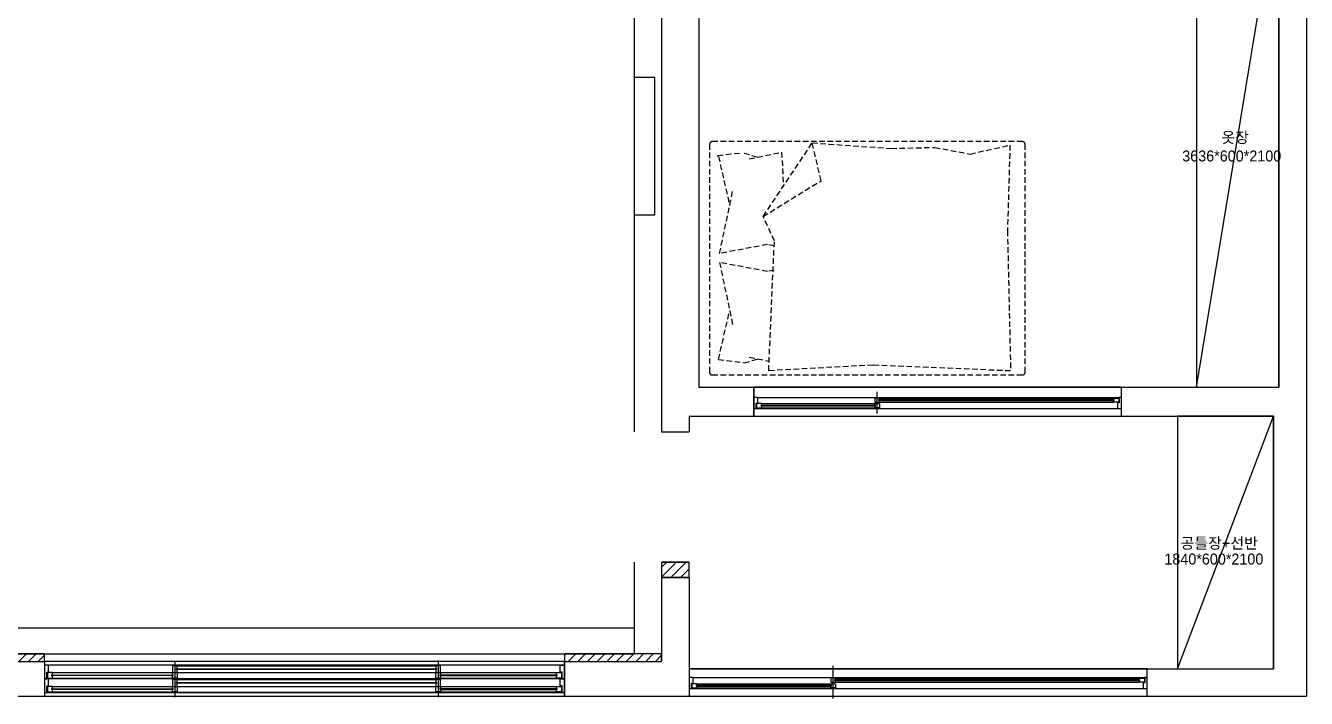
# Model space of a CAD drawing. Header units: inches. Extents: x 4138 to 127072, y -26315 to 43858.
# Drawn here: x 91288 to 100624, y 8609 to 13510 of the extents above; entities that cross this region are included whole.
import ezdxf

# ---------------------------------------------------------------- set-up
doc = ezdxf.new("R2010")
doc.units = ezdxf.units.IN
doc.header["$LTSCALE"] = 50
doc.header["$MEASUREMENT"] = 0
doc.linetypes.add('DH-HID2', pattern=[1.2, 0.8, -0.4])
for name, color, linetype in [('02-WAL', 2, 'Continuous'), ('03-WAL NEW', 3, 'Continuous'), ('04-WIN', 4, 'Continuous'), ('04_FUR', 6, 'Continuous'), ('06-FUR', 6, 'Continuous'), ('06-LIGHT', 4, 'Continuous'), ('FU-FURM', 251, 'DH-HID2'), ('도면층2', 2, 'Continuous'), ('도면층4', 4, 'Continuous')]:
    doc.layers.add(name, color=color, linetype=linetype)
doc.styles.add('코레일둥고', font='Korail_Round_Gothic_Medium.ttf')

msp = doc.modelspace()

# ---------------------------------------------------------------- hatches: boundary and pattern name
at = {"layer": '03-WAL NEW'}
h = msp.add_hatch(dxfattribs=at)
h.set_pattern_fill('_USER', color=256, scale=50, angle=45, pattern_type=0)
h.set_pattern_definition([(45, (47699.39, -26357.31), (-35.35534, 35.35534), [])])
h.paths.add_polyline_path([(96124.1, 9601), (95924.1, 9601), (95924.1, 9489), (96124.1, 9489)])
h = msp.add_hatch(dxfattribs=at)
h.set_pattern_fill('_USER', color=256, scale=50, angle=45, pattern_type=0)
h.set_pattern_definition([(45, (21899.39, -26308.31), (-35.35534, 35.35534), [])])
h.paths.add_polyline_path([(90717.1, 8878), (91425.6, 8878), (91425.6, 8933), (90717.1, 8933)])
h = msp.add_hatch(dxfattribs=at)
h.set_pattern_fill('_USER', color=256, scale=50, angle=45, pattern_type=0)
h.set_pattern_definition([(45, (26397.89, -26308.31), (-35.35534, 35.35534), [])])
h.paths.add_polyline_path([(95215.6, 8878), (95924.1, 8878), (95924.1, 8933), (95215.6, 8933)])

# ---------------------------------------------------------------- linework, layer by layer
at = {"layer": '02-WAL'}
for p, q in [((100624.1, 20753), (100624.1, 8625)), ((95924.1, 14713), (95924.1, 10551)), ((96195.1, 14713), (96195.1, 10877)), ((100424.1, 14513), (100424.1, 10877)), ((96195.1, 10877), (100424.1, 10877)), ((96124.1, 10665), (96124.1, 10551)), ((96124.1, 10665), (100384.1, 10665)), ((100384.1, 10665), (100384.1, 8825)), ((95924.1, 10551), (96124.1, 10551)), ((95924.1, 10551), (96124.1, 10551)), ((95924.1, 9601), (96124.1, 9601)), ((95924.1, 9489), (95924.1, 8878)), ((96124.1, 9489), (95924.1, 9489)), ((96124.1, 9489), (96124.1, 8825)), ((90717.1, 8878), (91425.6, 8878)), ((91425.6, 8878), (91425.6, 8625)), ((95215.6, 8878), (95924.1, 8878)), ((95215.6, 8878), (95215.6, 8625)), ((96136.6, 8825), (100384.1, 8825)), ((90482.1, 8625), (91425.6, 8625)), ((95215.6, 8625), (100624.1, 8625))]:
    msp.add_line(p, q, dxfattribs=at)
at = {"layer": '03-WAL NEW'}
for points in [[(95924.1, 14713), (95754.1, 14713, 0.414214), (95724.1, 14683), (95724.1, 10551)], [(90717.1, 14248), (90737.1, 14248, -0.414214), (90767.1, 14218), (90767.1, 8933), (95724.1, 8933)]]:
    msp.add_lwpolyline(points, format="xyb", dxfattribs=at)
for points in [[(95874.1, 12132), (95874.1, 13132), (95724.1, 13132), (95724.1, 12132)], [(96124.1, 9601), (95924.1, 9601), (95924.1, 9489), (96124.1, 9489)], [(90717.1, 8878), (91425.6, 8878), (91425.6, 8933), (90717.1, 8933)], [(95215.6, 8878), (95924.1, 8878), (95924.1, 8933), (95215.6, 8933)]]:
    msp.add_lwpolyline(points, close=True, dxfattribs=at)
msp.add_lwpolyline([(95724.1, 9601), (95724.1, 8933)], dxfattribs=at)
at = {"layer": '04-WIN'}
for p, q in [((96595.1, 10877), (96595.1, 10665)), ((96595.1, 10665), (96595.1, 10877)), ((99277.1, 10665), (99277.1, 10877)), ((92375.6, 8882.2), (92375.6, 8717.2)), ((94295.6, 8884.6), (94295.6, 8716.9)), ((95185.6, 8851.5), (91455.6, 8851.5)), ((91484.3, 8796.2), (92358, 8796.2)), ((92375.6, 8782.2), (92375.6, 8617.2)), ((92393, 8846.5), (94278.1, 8846.5)), ((92393, 8796.2), (94278.1, 8796.2)), ((94295.6, 8784.6), (94295.6, 8616.9)), ((94313.1, 8796.2), (95156.9, 8796.2)), ((95198.1, 8751.5), (91443, 8751.5)), ((95185.6, 8751.5), (91455.6, 8751.5)), ((91484.3, 8756.2), (92358, 8756.2)), ((91484.3, 8696.2), (92358, 8696.2)), ((92393, 8746.5), (94278.1, 8746.5)), ((92393, 8696.2), (94278.1, 8696.2)), ((94313.1, 8756.2), (95156.9, 8756.2)), ((94313.1, 8696.2), (95156.9, 8696.2)), ((95198.1, 8651.5), (91443, 8651.5)), ((91484.3, 8656.2), (92358, 8656.2)), ((94313.1, 8656.2), (95156.9, 8656.2))]:
    msp.add_line(p, q, dxfattribs=at)
at = {"layer": '04-WIN', "linetype": 'Continuous'}
for p, q in [((97495.1, 10685.4), (97495.1, 10842.5)), ((96625.1, 10801.6), (99259.6, 10801.6)), ((96654.2, 10756.5), (97477.6, 10756.5)), ((97512.6, 10796.9), (99218.4, 10796.8)), ((97512.6, 10766.9), (99218.4, 10766.8)), ((96612.5, 10721.6), (99247.1, 10721.5)), ((96654.2, 10726.5), (97477.6, 10726.5)), ((97174.1, 8688.8), (97174.1, 8845.8)), ((96154.1, 8760.9), (99446.6, 8760.9)), ((96183.2, 8715.9), (97156.6, 8715.9)), ((96183.2, 8685.9), (97156.6, 8685.9)), ((97174.1, 8608.8), (97174.1, 8765.8)), ((97191.6, 8756.2), (99405.4, 8756.2)), ((97191.6, 8726.2), (99405.4, 8726.2)), ((96141.5, 8680.9), (99434.1, 8680.8)), ((96154.1, 8680.9), (99446.6, 8680.9))]:
    msp.add_line(p, q, dxfattribs=at)
at = {"layer": '04-WIN'}
for points in [[(96595.1, 10665), (99277.1, 10665), (99277.1, 10877), (96595.1, 10877)], [(95215.6, 8878), (91425.6, 8878), (91425.6, 8625), (95215.6, 8625)], [(95215.6, 8851.5), (91425.6, 8851.5), (91425.6, 8651.5), (95215.6, 8651.5)], [(91484.3, 8781.6), (91484.3, 8796.2), (91446.3, 8796.2), (91446.3, 8756.2), (91484.3, 8756.2), (91484.3, 8771.6), (91478.7, 8773.3), (91478.7, 8779.8)], [(91480.8, 8778.6), (92361.5, 8778.6), (92361.5, 8774.6), (91480.8, 8774.6)], [(92393, 8846.5), (92358, 8846.5), (92358, 8796.2), (92393, 8796.2), (92393, 8816.3), (92387.5, 8818.1), (92387.5, 8824.6), (92393, 8826.3)], [(92393, 8796.2), (92393, 8756.2), (92358, 8756.2), (92358, 8771.6), (92363.6, 8773.3), (92363.6, 8779.8), (92358, 8781.6), (92358, 8796.2)], [(94281.6, 8819.3), (92389.6, 8819.3), (92389.6, 8823.3), (94281.6, 8823.3)], [(94313.1, 8796.2), (94313.1, 8781.6), (94307.6, 8779.8), (94307.6, 8773.3), (94313.1, 8771.6), (94313.1, 8756.2), (94278.1, 8756.2), (94278.1, 8796.2)], [(94309.6, 8774.6), (95160.4, 8774.6), (95160.4, 8778.6), (94309.6, 8778.6)], [(95156.9, 8781.6), (95156.9, 8796.2), (95194.9, 8796.2), (95194.9, 8756.2), (95156.9, 8756.2), (95156.9, 8771.6), (95162.4, 8773.3), (95162.4, 8779.8)], [(99464.1, 8825), (96124.1, 8825), (96124.1, 8625), (99464.1, 8625)], [(91484.3, 8681.6), (91484.3, 8696.2), (91446.3, 8696.2), (91446.3, 8656.2), (91484.3, 8656.2), (91484.3, 8671.6), (91478.7, 8673.3), (91478.7, 8679.8)], [(92393, 8746.5), (92358, 8746.5), (92358, 8696.2), (92393, 8696.2), (92393, 8716.3), (92387.5, 8718.1), (92387.5, 8724.6), (92393, 8726.3)], [(92393, 8696.2), (92393, 8656.2), (92358, 8656.2), (92358, 8671.6), (92363.6, 8673.3), (92363.6, 8679.8), (92358, 8681.6), (92358, 8696.2)], [(94281.6, 8719.3), (92389.6, 8719.3), (92389.6, 8723.3), (94281.6, 8723.3)], [(94313.1, 8696.2), (94313.1, 8681.6), (94307.6, 8679.8), (94307.6, 8673.3), (94313.1, 8671.6), (94313.1, 8656.2), (94278.1, 8656.2), (94278.1, 8696.2)], [(95156.9, 8681.6), (95156.9, 8696.2), (95194.9, 8696.2), (95194.9, 8656.2), (95156.9, 8656.2), (95156.9, 8671.6), (95162.4, 8673.3), (95162.4, 8679.8)], [(91480.8, 8678.6), (92361.5, 8678.6), (92361.5, 8674.6), (91480.8, 8674.6)], [(94309.6, 8674.6), (95160.4, 8674.6), (95160.4, 8678.6), (94309.6, 8678.6)]]:
    msp.add_lwpolyline(points, close=True, dxfattribs=at)
at = {"layer": '04-WIN', "linetype": 'Continuous'}
for points in [[(96595.1, 10730.6), (96595.1, 10721.6), (96612.5, 10721.6), (96612.5, 10760.6), (96625.1, 10760.6), (96625.1, 10801.6), (96595.1, 10801.6), (96595.1, 10792.6)], [(97481.1, 10743.5), (96650.7, 10743.5), (96650.7, 10739.5), (97481.1, 10739.5), (97481.1, 10743.5), (97481.1, 10739.5)], [(96654.2, 10747.3), (96656.9, 10745.9), (96657.4, 10745), (96658, 10743.5)], [(96654.2, 10735.7), (96656.9, 10737.1), (96657.4, 10738.1), (96658, 10739.5)], [(97477.6, 10747.3), (97474.8, 10745.9), (97474.3, 10745), (97473.8, 10743.5)], [(97477.6, 10735.7), (97474.8, 10737.1), (97474.3, 10738.1), (97473.8, 10739.5)], [(97512.6, 10787.7), (97515.4, 10786.3), (97515.9, 10785.3), (97516.4, 10783.9)], [(97512.6, 10776.1), (97515.4, 10777.5), (97515.9, 10778.5), (97516.4, 10779.9)], [(99218.4, 10787.6), (99215.6, 10786.2), (99215.1, 10785.2), (99214.6, 10783.8)], [(99218.4, 10776), (99215.6, 10777.4), (99215.1, 10778.4), (99214.6, 10779.8)], [(99277.1, 10792.6), (99277.1, 10801.6), (99259.6, 10801.6), (99259.6, 10762.6), (99247.1, 10762.6), (99247.1, 10721.5), (99277.1, 10721.5), (99277.1, 10730.6)], [(96124.1, 8689.9), (96124.1, 8680.9), (96141.5, 8680.9), (96141.5, 8719.9), (96154.1, 8719.9), (96154.1, 8760.9), (96124.1, 8760.9), (96124.1, 8751.9)], [(97160.1, 8702.9), (96179.7, 8702.9), (96179.7, 8698.9), (97160.1, 8698.9), (97160.1, 8702.9), (97160.1, 8698.9)], [(96183.2, 8706.7), (96185.9, 8705.3), (96186.4, 8704.3), (96187, 8702.9)], [(96183.2, 8695.1), (96185.9, 8696.5), (96186.4, 8697.5), (96187, 8698.9)], [(97156.6, 8706.7), (97153.8, 8705.3), (97153.3, 8704.3), (97152.8, 8702.9)], [(97156.6, 8695.1), (97153.8, 8696.5), (97153.3, 8697.5), (97152.8, 8698.9)], [(97191.6, 8747), (97194.4, 8745.6), (97194.9, 8744.7), (97195.4, 8743.2)], [(97191.6, 8735.4), (97194.4, 8736.8), (97194.9, 8737.8), (97195.4, 8739.2)], [(99405.4, 8747), (99402.6, 8745.6), (99402.1, 8744.6), (99401.6, 8743.2)], [(99405.4, 8735.4), (99402.6, 8736.8), (99402.1, 8737.7), (99401.6, 8739.2)], [(99464.1, 8751.9), (99464.1, 8760.9), (99446.6, 8760.9), (99446.6, 8721.9), (99434.1, 8721.9), (99434.1, 8680.8), (99464.1, 8680.8), (99464.1, 8689.9)]]:
    msp.add_lwpolyline(points, dxfattribs=at)
for points in [[(96654.2, 10746.5), (96654.2, 10756.5), (96616.2, 10756.5), (96616.2, 10726.5), (96654.2, 10726.5), (96654.2, 10736.5), (96648.6, 10738.3), (96648.6, 10744.8)], [(97512.6, 10786.9), (97512.6, 10796.9), (97477.6, 10796.9), (97477.6, 10766.9), (97512.6, 10766.9), (97512.6, 10776.9), (97507.1, 10778.7), (97507.1, 10785.1)], [(97477.6, 10746.5), (97477.6, 10756.5), (97512.6, 10756.5), (97512.6, 10726.5), (97477.6, 10726.5), (97477.6, 10736.5), (97483.1, 10738.3), (97483.1, 10744.8)], [(97509.1, 10779.9), (99221.9, 10779.8), (99221.9, 10783.8), (97509.1, 10783.9)], [(99218.4, 10786.8), (99218.4, 10796.8), (99256.4, 10796.8), (99256.4, 10766.8), (99218.4, 10766.8), (99218.4, 10776.8), (99223.9, 10778.6), (99223.9, 10785)], [(96183.2, 8705.9), (96183.2, 8715.9), (96145.2, 8715.9), (96145.2, 8685.9), (96183.2, 8685.9), (96183.2, 8695.9), (96177.6, 8697.7), (96177.6, 8704.1)], [(97191.6, 8746.2), (97191.6, 8756.2), (97156.6, 8756.2), (97156.6, 8726.2), (97191.6, 8726.2), (97191.6, 8736.2), (97186.1, 8738), (97186.1, 8744.5)], [(97156.6, 8705.9), (97156.6, 8715.9), (97191.6, 8715.9), (97191.6, 8685.9), (97156.6, 8685.9), (97156.6, 8695.9), (97162.1, 8697.7), (97162.1, 8704.1)], [(97188.1, 8739.2), (99408.9, 8739.2), (99408.9, 8743.2), (97188.1, 8743.2)], [(99405.4, 8746.2), (99405.4, 8756.2), (99443.4, 8756.2), (99443.4, 8726.2), (99405.4, 8726.2), (99405.4, 8736.2), (99410.9, 8737.9), (99410.9, 8744.4)]]:
    msp.add_lwpolyline(points, close=True, dxfattribs=at)
at = {"layer": '04-WIN'}
for points in [[(91425.6, 8760.5), (91425.6, 8751.5), (91443, 8751.5), (91443, 8800.5), (91455.6, 8800.5), (91455.6, 8851.5), (91425.6, 8851.5), (91425.6, 8842.5)], [(91484.3, 8782.4), (91487, 8781), (91487.6, 8780), (91488.1, 8778.6)], [(92358, 8782.4), (92355.3, 8781), (92354.8, 8780), (92354.2, 8778.6)], [(92393, 8827.1), (92395.8, 8825.7), (92396.3, 8824.8), (92396.9, 8823.3)], [(92393, 8815.5), (92395.8, 8816.9), (92396.3, 8817.9), (92396.9, 8819.3)], [(94278.1, 8827.1), (94275.4, 8825.7), (94274.8, 8824.8), (94274.3, 8823.3)], [(94278.1, 8815.5), (94275.4, 8816.9), (94274.8, 8817.9), (94274.3, 8819.3)], [(94278.1, 8846.5), (94278.1, 8826.3), (94283.7, 8824.6), (94283.7, 8818.1), (94278.1, 8816.3), (94278.1, 8796.2), (94313.1, 8796.2), (94313.1, 8846.5), (94278.1, 8846.5)], [(94313.1, 8782.4), (94315.9, 8781), (94316.4, 8780), (94316.9, 8778.6)], [(95156.9, 8782.4), (95154.1, 8781), (95153.6, 8780), (95153.1, 8778.6)], [(95215.6, 8760.5), (95215.6, 8751.5), (95198.1, 8751.5), (95198.1, 8800.5), (95185.6, 8800.5), (95185.6, 8851.5), (95215.6, 8851.5), (95215.6, 8842.5)], [(91425.6, 8660.5), (91425.6, 8651.5), (91443, 8651.5), (91443, 8700.5), (91455.6, 8700.5), (91455.6, 8751.5), (91425.6, 8751.5), (91425.6, 8742.5)], [(91484.3, 8770.8), (91487, 8772.2), (91487.6, 8773.1), (91488.1, 8774.6)], [(92358, 8770.8), (92355.3, 8772.2), (92354.8, 8773.1), (92354.2, 8774.6)], [(92393, 8727.1), (92395.8, 8725.7), (92396.3, 8724.8), (92396.9, 8723.3)], [(92393, 8715.5), (92395.8, 8716.9), (92396.3, 8717.9), (92396.9, 8719.3)], [(94278.1, 8727.1), (94275.4, 8725.7), (94274.8, 8724.8), (94274.3, 8723.3)], [(94278.1, 8715.5), (94275.4, 8716.9), (94274.8, 8717.9), (94274.3, 8719.3)], [(94278.1, 8746.5), (94278.1, 8726.3), (94283.7, 8724.6), (94283.7, 8718.1), (94278.1, 8716.3), (94278.1, 8696.2), (94313.1, 8696.2), (94313.1, 8746.5), (94278.1, 8746.5)], [(94313.1, 8770.8), (94315.9, 8772.2), (94316.4, 8773.1), (94316.9, 8774.6)], [(95156.9, 8770.8), (95154.1, 8772.2), (95153.6, 8773.1), (95153.1, 8774.6)], [(95215.6, 8660.5), (95215.6, 8651.5), (95198.1, 8651.5), (95198.1, 8700.5), (95185.6, 8700.5), (95185.6, 8751.5), (95215.6, 8751.5), (95215.6, 8742.5)], [(91484.3, 8682.4), (91487, 8681), (91487.6, 8680), (91488.1, 8678.6)], [(91484.3, 8670.8), (91487, 8672.2), (91487.6, 8673.1), (91488.1, 8674.6)], [(92358, 8682.4), (92355.3, 8681), (92354.8, 8680), (92354.2, 8678.6)], [(92358, 8670.8), (92355.3, 8672.2), (92354.8, 8673.1), (92354.2, 8674.6)], [(94313.1, 8682.4), (94315.9, 8681), (94316.4, 8680), (94316.9, 8678.6)], [(94313.1, 8670.8), (94315.9, 8672.2), (94316.4, 8673.1), (94316.9, 8674.6)], [(95156.9, 8682.4), (95154.1, 8681), (95153.6, 8680), (95153.1, 8678.6)], [(95156.9, 8670.8), (95154.1, 8672.2), (95153.6, 8673.1), (95153.1, 8674.6)]]:
    msp.add_lwpolyline(points, dxfattribs=at)
at = {"layer": '04_FUR', "color": 8}
for points in [[(99824.1, 10877), (100424.1, 10877), (100424.1, 14513), (99824.1, 14513), (99824.1, 10877), (100424.1, 14513)], [(99684.1, 8825), (100384.1, 8825), (100384.1, 10665), (99684.1, 10665), (99684.1, 8825), (100384.1, 10665)]]:
    msp.add_lwpolyline(points, dxfattribs=at)
at = {"layer": '06-LIGHT'}
msp.add_line((90767.1, 9123), (95724.1, 9123), dxfattribs=at)
at = {"layer": 'FU-FURM', "color": 8}
for p, q in [((96664.9, 12120.5), (97021.8, 12655.7)), ((97086.7, 12380), (97021.8, 12655.7)), ((97021.8, 12655.7), (97597.8, 12615.1)), ((97597.8, 12615.1), (97914.2, 12623.2)), ((97914.2, 12623.2), (98173.8, 12574.6)), ((98173.8, 12574.6), (98463.3, 12640.2)), ((98463.3, 12640.2), (98445.1, 12015)), ((96492.4, 12579.2), (96329.8, 12561.1)), ((96329.8, 12561.1), (96335.8, 12561.1)), ((96338.2, 12556), (96420.1, 12200.7)), ((96524.8, 12580.3), (96627.7, 12552.9)), ((96563.3, 12539.5), (96798.6, 12588.2)), ((96798.6, 12588.2), (96812.5, 12341.8)), ((96664.9, 12120.5), (97086.7, 12380)), ((96346.3, 11850.5), (96443.6, 12312.7)), ((96746, 11942.1), (96664.9, 12120.5)), ((98445.1, 12015), (98468, 10994.2)), ((96695.1, 11915.3), (96346.3, 11850.5)), ((96744.4, 11905.5), (96695.1, 11915.3)), ((96704.5, 10995.9), (96746, 11942.1)), ((96346.3, 11783.8), (96443.6, 11321.6)), ((96695.1, 11718.9), (96346.3, 11783.8)), ((96744.4, 11728.8), (96695.1, 11718.9)), ((96338.2, 11078.3), (96420.1, 11433.5)), ((96338.2, 11078.3), (96524.8, 11053.9)), ((96524.8, 11053.9), (96627.7, 11081.4)), ((96563.3, 11094.7), (96707.5, 11064.9)), ((97465, 11036.9), (96704.5, 10995.9)), ((98468, 10994.2), (97465, 11036.9))]:
    msp.add_line(p, q, dxfattribs=at)
msp.add_lwpolyline([(98573.5, 10985), (98573.5, 12645, 0.414214), (98553.5, 12665), (96293.5, 12665, 0.414214), (96273.5, 12645), (96273.5, 10985, 0.414214), (96293.5, 10965), (98553.5, 10965, 0.414214)], format="xyb", close=True, dxfattribs=at)
at = {"layer": '도면층2'}
msp.add_line((96124.1, 9601), (95924.1, 9601), dxfattribs=at)
at = {"layer": '도면층4'}
msp.add_line((96124.1, 9601), (95924.1, 9601), dxfattribs=at)

# ---------------------------------------------------------------- texts
at = {"layer": '06-FUR', "color": 8, "style": '코레일둥고'}
for s, p in [('옷장', (100004.5, 12655.6)), ('3636*600*2100', (99719.1, 12520.3)), ('공틀장+선반', (99707.1, 9699.7)), ('1840*600*2100', (99588.6, 9583.8))]:
    msp.add_text(s, height=80, dxfattribs=at).set_placement(p)

doc.saveas('drawing.dxf')
